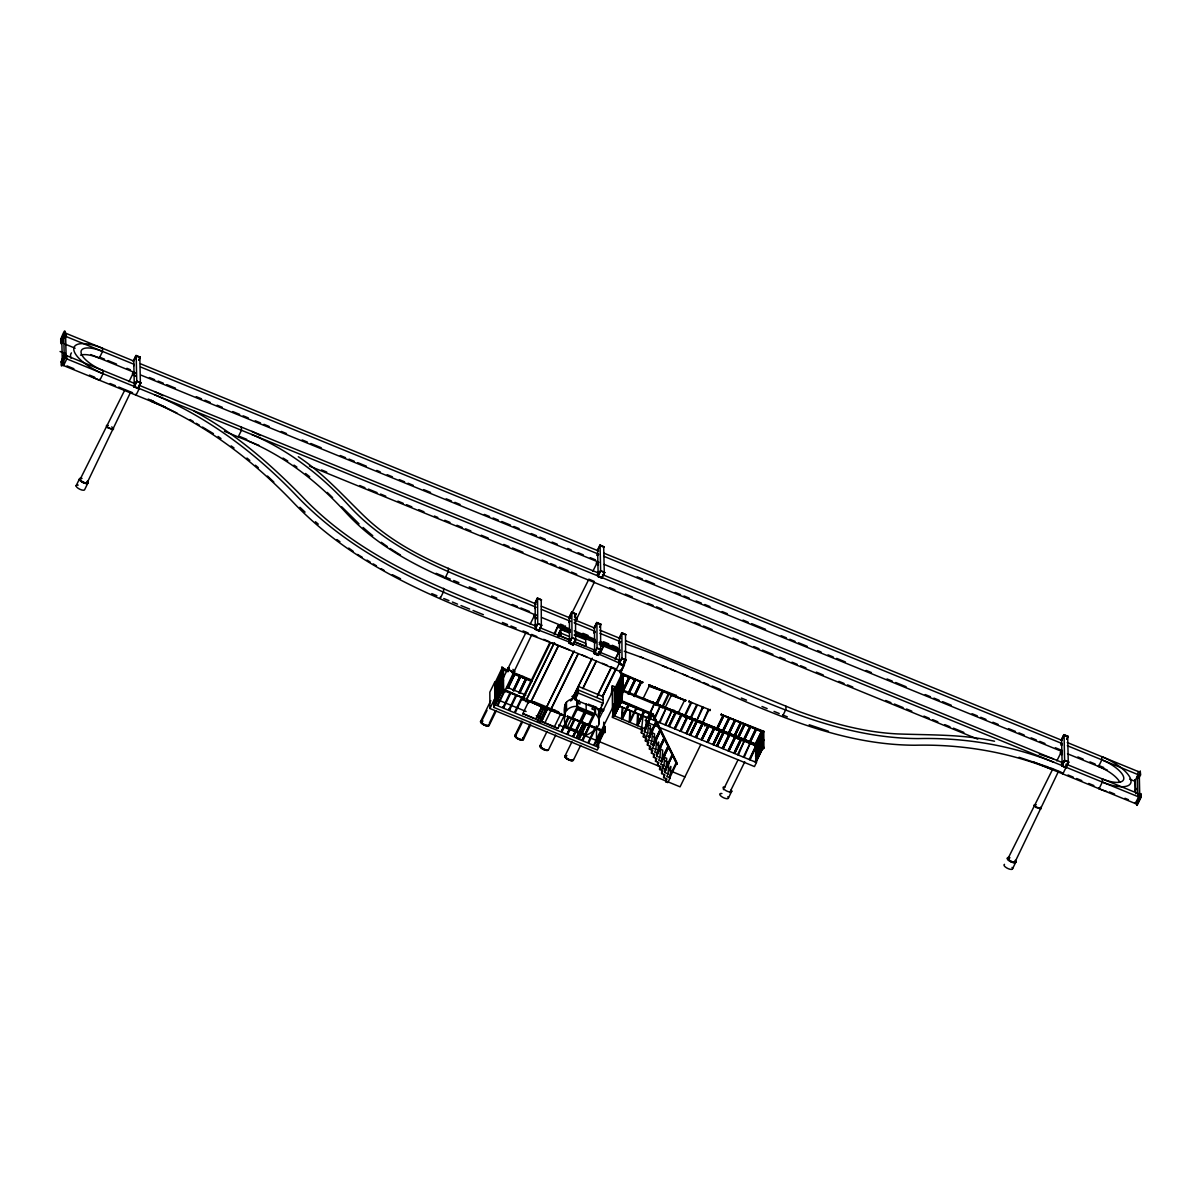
<?xml version="1.0" encoding="UTF-8"?>
<svg xmlns="http://www.w3.org/2000/svg" width="1201" height="1201" viewBox="0 0 1201 1201"><rect width="100%" height="100%" fill="white"/><g stroke="black" fill="none" stroke-linecap="round" stroke-linejoin="round"><path stroke-width="1.5" d="M585.608 646.363L585.713 643.346L571.826 637.611L569.124 643.135M665.669 781.701L666.96 779.029L663.628 777.617L664.934 774.96L661.601 773.549L662.907 770.892L659.574 769.481L660.88 766.808L657.548 765.397L658.854 762.74L655.521 761.329L656.827 758.672L653.479 757.261L654.785 754.588L651.452 753.177L652.759 750.52L649.426 749.109L650.732 746.452L647.399 745.04L648.705 742.368L645.372 740.957L646.678 738.3L643.331 736.889L644.637 734.231L641.304 732.82L642.61 730.148L612.465 717.387L614.086 703.846L646.408 717.567L645.763 729.082L644.457 731.739L647.789 733.15L646.483 735.808L649.831 737.219L648.525 739.891L651.858 741.302L650.552 743.959L653.884 745.371L652.578 748.028L655.911 749.439L654.605 752.111L657.938 753.522L656.632 756.18L659.965 757.591L658.673 760.248L662.006 761.659L660.7 764.331L664.033 765.743L662.727 768.4L666.06 769.811L664.754 772.468L668.086 773.879L666.78 776.552L670.113 777.963L667.831 782.617L665.669 781.701L665.849 778.398M612.465 717.387L614.086 703.846M613.921 713.604L620.767 699.628L621.487 699.928L613.801 715.556L614.462 703.996M621.487 699.928L614.627 714.22L613.891 713.904L620.767 699.628M620.917 696.73L621.653 697.045L614.807 711.007L614.071 710.707L620.917 696.73L621.653 697.045M621.097 693.532L621.833 693.833L614.987 707.809L614.251 707.509L621.097 693.532L621.833 693.833M621.307 690.02L614.432 704.296L615.167 704.612L621.247 692.181M621.382 701.879L614.552 715.556L613.816 715.241L621.277 701.549M622.178 707.269L621.518 718.814L628.393 704.537L621.533 718.513L622.268 718.814L629.114 704.837L622.253 719.129L622.899 707.584M629.894 710.542L629.234 722.086L636.11 707.794L636.815 708.41M630.615 710.842L629.97 722.386L636.83 708.11M637.611 713.814L636.965 725.344L643.826 711.067L644.547 711.367L637.686 725.659L638.332 714.115M641.304 732.82L641.589 727.881M643.075 716.156L641.454 729.668M643.331 736.889L643.526 733.601M644.457 731.739L644.697 728.316L651.543 714.34L644.682 728.617M645.372 740.957L645.643 736.033M647.789 733.15L648.45 721.636L645.102 720.225M647.399 745.04L647.669 740.101M655.596 722.477L648.735 736.768L655.596 722.477L656.301 723.092L655.581 722.792M649.831 737.219L650.477 725.704L647.144 724.293M649.426 749.109L649.606 745.821M652.248 714.955L645.402 728.932L644.697 728.316M652.608 715.241L676.959 764.106L652.608 715.241L620.286 701.549L621.638 673.07L642.685 682.378L622.929 675.037M676.959 764.106L652.969 713.949L622.103 700.889L620.286 701.549L650.927 713.889M651.858 741.302L652.503 729.788L649.171 728.376M651.452 753.177L651.738 748.253M659.664 730.628L652.789 744.905L659.664 730.628L660.37 731.244L653.524 745.22L659.619 732.49M653.884 745.371L654.53 733.856L651.197 732.445M653.479 757.261L653.674 753.958M655.911 749.439L656.557 737.924L653.224 736.513M655.521 761.329L655.701 758.041M656.632 756.18L656.872 752.742L663.718 738.78L664.438 739.08L657.578 753.357L664.438 739.08M657.938 753.522L658.598 742.008L657.292 744.665L660.625 746.076L659.965 757.591M657.548 765.397L657.728 762.11M659.574 769.481L659.754 766.178M667.771 746.917L660.91 761.209L667.771 746.917L668.492 747.532L661.646 761.509L668.507 747.232M662.006 761.659L662.652 750.145L659.319 748.733M661.601 773.549L661.886 768.61M656.857 753.057L663.718 738.78M662.727 768.4L662.907 765.112M664.033 765.743L664.678 754.213L663.372 756.885L666.705 758.296L666.06 769.811M663.628 777.617L663.823 774.33M664.754 772.468L664.994 769.045L665.699 769.661L672.56 755.369L671.839 755.069L664.979 769.346M668.086 773.879L668.732 762.365L665.399 760.954M670.113 777.963L670.774 766.433L669.242 769.541M675.893 763.205L676.598 763.821L675.893 763.205L669.032 777.497L669.753 777.798L676.628 763.521M677.289 763.446L652.969 713.949M652.924 714.565L620.602 700.889L621.608 687.257L623.064 687.873L621.773 701.564L622.463 692.256M598.698 716.442A6.59 6.035 -1.3 0 0 598.909 715.601L598.984 715.06A12.01 11.004 -1.3 0 0 597.272 708.17M599.074 723.678L599.164 723.137A12.01 11.004 -1.3 0 0 596.101 714.61L595.531 714.085A2.582 2.357 -1.3 0 0 594.855 713.694L577.576 706.623A2.582 2.357 -1.3 0 0 576.795 706.428L575.985 706.383A12.01 11.004 -1.3 0 0 566.977 709.986L566.602 710.407A6.59 6.035 -1.3 0 0 565.311 712.643L565.221 712.929A27.038 24.771 -1.3 0 0 565.611 726.245L566.392 727.641L585.187 735.327L586.809 734.907A27.038 24.771 -1.3 0 0 597.933 726.29L598.098 726.05A6.59 6.035 -1.3 0 0 599.074 723.678L598.909 715.601M620.677 701.549L613.801 715.556M575.804 698.321A12.01 11.004 -1.3 0 0 566.797 701.909L566.422 702.33A6.59 6.035 -1.3 0 0 565.131 704.582L565.04 704.852A27.038 24.771 -1.3 0 0 565.04 716.877M134.107 383.434L134.227 382.503M597.993 573.012L598.098 572.081M1061.429 763.761L1062.119 762.485M1062.104 761.689L1062.014 764.001M535.121 625.316L535.706 626.096L535.256 624.925M568.839 641.094L569.529 639.833M594.585 649.366L595.035 650.537M619.401 660.04L619.986 660.805L619.536 659.649M619.986 660.28L619.431 661.946L619.431 638.332L621.878 633.332L625.496 634.834L625.616 660.1L623.169 665.084L619.551 663.598M130.564 392.307L87.313 482.457A3.978 1.441 26.1 0 1 84.655 482.907A3.978 1.441 26.1 0 1 80.557 480.49M489.287 723.287L494.902 711.608M505.306 689.899L531.743 634.804M575.219 621.953L594.435 581.885M529.971 724.053L522.75 739.08A3.978 1.441 26.1 0 1 518.186 738.72A4.474 1.621 26.1 0 1 515.589 735.237M1058.426 771.492L1015.19 861.657A3.978 1.441 26.1 0 1 1009.771 860.802A3.978 1.441 26.1 0 1 1009.711 858.054M614.552 715.556L621.397 701.579L614.522 715.856L615.182 704.296L620.512 693.427M60.62 339.613C70.724 313.401 59.765 356.607 60.786 339.688M133.566 360.961L64.374 332.677L61.116 339.328L61.131 340.393L62.767 337.061L61.176 342.51L63.068 343.291L61.161 341.459M61.101 361.876C71.189 335.664 60.245 378.87 61.251 361.936M135.773 383.93L64.854 354.941L61.581 361.591L61.611 362.657L63.248 359.324L61.656 364.774L165.483 407.199M80.572 355.166A23.84 8.617 26.1 0 1 99.308 358.093L102.565 351.443L102.49 348.26A31.796 11.5 26.1 0 0 73.771 349.131A31.796 11.5 26.1 0 0 103.061 373.706L99.788 380.357A31.796 11.5 26.1 0 1 92.282 376.859M136.043 355.466L133.341 361.186L136.043 355.466L140.247 357.192L138.896 360.135M136.193 356.036L133.761 361.036L134.317 386.482L136.764 381.483L136.193 356.036L139.826 357.523L140.382 382.969L137.935 387.953M133.821 364.218L133.716 365.975M76.068 485.85L79.326 479.199M138.881 359.94L140.247 357.192M133.896 386.632L136.599 381.107L140.802 382.819L138.1 388.539L133.896 386.632L138.1 388.539M133.896 386.812L136.599 381.287L140.802 383.014M88.033 482.757L84.776 489.407A4.774 1.726 26.1 0 1 78.29 488.402A4.774 1.726 26.1 0 1 78.215 485.099M138.1 388.343L140.802 382.819M238.218 436.924L241.476 430.273L241.341 427.061M498.16 683.639L494.707 682.213L489.843 692.136L489.918 708.5L680.066 786.835L700.829 744.455M503.279 690.5L503.594 689.194L524.642 698.502L501.718 689.854L501.913 667.155L503.369 667.756L503.594 689.824L503.174 690.455L503.369 667.756M501.928 667.786L508.068 671.119M495.833 682.663L496.448 683.594L495.112 682.678L501.958 668.387L508.398 671.074M495.713 682.979L502.558 669.317M537.432 598.038L534.73 603.758L537.432 598.038L541.636 599.96L537.432 598.233M501.973 670.909L502.694 671.524L495.848 685.501L495.127 685.201L502.679 668.687M495.127 685.201L501.973 671.224L502.694 671.524M537.598 598.608L537.718 623.874L535.271 628.874L538.889 630.36L541.336 625.376L541.216 600.11L537.598 598.608L535.151 603.608L535.256 627.072M496.433 683.279L503.279 669.302M495.848 685.501L503.294 669.618M502.709 673.746L495.863 688.038L495.127 687.738L501.973 673.446L502.709 674.061L501.988 673.761M495.863 690.245L501.988 676.283L503.444 676.929L501.628 676.989M502.033 677.559L502.754 678.175L495.908 692.151L495.172 691.536L502.724 676.268L501.988 675.968L495.142 690.26M480.505 721.681L490.849 700.558M495.187 691.851L502.724 676.268M495.908 692.151L498.19 687.182M495.187 694.373L495.923 694.673L495.187 694.373L502.033 680.096L503.459 680.622L501.673 680.682M495.202 695.544L495.923 695.844L495.202 695.544L502.048 681.252L502.769 681.868L502.048 681.567M495.202 696.91L502.048 682.618L502.784 683.234L502.048 682.934L495.202 696.91L495.923 697.211L500.487 687.888M489.918 708.5L494.782 698.577L494.707 682.213M495.202 697.766L502.048 683.789L502.784 684.09L495.938 698.366L495.202 697.766L495.938 698.366M495.217 698.081L502.063 684.105L502.784 684.405M502.063 686.311L495.217 700.603L495.953 700.904L502.799 686.927L502.063 686.627M495.938 699.733L502.784 685.441L502.063 685.14L495.217 699.432L495.938 699.733L495.217 699.117M502.078 689.149L495.232 703.125L495.953 703.426L502.799 689.134L502.078 688.834L495.232 702.81L495.953 703.426M493.776 707.389L495.082 704.732L495.052 698.697L493.746 701.354L493.776 707.389L597.287 750.04L598.593 747.382L598.578 742.849M495.953 703.11L502.799 689.134M504.96 690.71L498.115 705.002L497.394 704.717L504.24 690.425L504.96 691.025L504.24 690.425M507.317 688.068L514.163 673.776L507.317 688.068L508.038 688.368L514.884 674.076L508.038 688.368M496.373 710.632L489.212 725.254A4.774 1.726 26.1 0 1 482.682 724.218A4.774 1.726 26.1 0 1 482.667 720.93M539.054 630.945L541.756 625.226L537.553 623.499L534.85 629.204L539.054 630.945L534.85 629.024M503.189 707.104L510.035 692.812L510.755 693.112L503.91 707.404L503.189 706.788L503.91 707.404M513.127 690.47L519.973 676.178L513.112 690.455L513.848 690.77L520.694 676.478L513.848 690.77M508.984 709.491L515.83 695.199L516.565 695.499L509.719 709.791L508.984 709.175L509.719 709.791M518.922 692.857L525.768 678.565L518.922 692.857L519.658 693.157L526.503 678.865L519.658 693.157M522.36 697.886L515.514 712.178L514.794 711.878L521.639 697.586L522.36 698.201L521.639 697.586M549.878 642.49L522.675 698.021L522.69 699.703L526.098 701.114M554.006 634.083L558.12 625.661L570.085 630.6M525.453 695.544L524.732 694.929L531.578 680.952M522.69 699.703L550.719 642.49M554.832 634.068L558.12 625.661M524.642 697.871L524.312 699.162M599.915 545.044L604.118 546.95L599.915 545.044L597.212 550.568M600.08 545.614L597.633 550.613L598.188 576.045L600.635 571.06L600.08 545.614L603.698 547.101L604.268 572.547L601.821 577.531M553.661 643.826L525.633 701.039L528.725 702.87M557.774 635.404L561.077 628.678L565.731 631.141L561.077 628.678M597.708 553.781L596.882 555.447L598.173 554.952L597.573 554.186L598.173 554.952M525.633 701.609L554.487 642.715M557.789 635.99L561.092 629.249M597.603 555.553L598.158 554.412M542.267 707.194L542.582 705.888L542.267 707.194L527.855 700.618L564.785 715.661L546.86 708.29M559.276 636.455L560.897 633.122L569.169 636.53M527.855 701.249L528.185 699.958M571.706 612.15L569.004 617.869L571.706 612.15L575.91 613.891L574.558 616.834M571.871 612.735L571.976 637.986L569.544 642.985L573.162 644.472L575.609 639.487L575.489 614.221L571.871 612.735L569.424 617.719L569.529 641.184M522.75 713.874L528.815 701.174L541.846 706.864L535.781 719.249L522.75 713.559L534.145 718.258M569.439 620.872L568.749 622.403M531.082 701.249L558.3 645.718M531.097 701.819L558.3 646.288M514.779 735.793L521.94 721.17M574.558 616.653L575.91 613.891M533.935 701.699L533.604 702.99L533.935 701.699L558.495 711.818L558.165 713.109L558.495 711.818M597.302 574.528L598.128 572.877M604.688 572.397L601.986 578.101L597.783 576.39L600.485 570.67L604.688 572.577L600.485 570.67M523.471 739.366L530.647 724.743M573.327 645.057L576.03 639.337L571.826 637.791L569.124 643.316L573.327 645.057L570.52 643.706M544.608 707.044L537.763 721.336L537.042 721.05L543.888 706.758L544.608 707.359L543.888 706.758M573.372 651.948L545.344 709.731M564.785 715.661L546.17 707.689L546.89 707.99L540.045 722.281L539.324 721.981L574.198 650.837M541.441 721.576L547.506 708.875L541.441 721.576L557.985 728.391L565.086 713.694M550.809 709.371L578.011 653.839M550.809 709.941L578.011 654.41M596.762 622.478L594.06 628.198L596.762 622.478L600.98 624.4L596.777 622.673M596.927 623.064L594.48 628.048L594.6 653.314L598.233 654.815L600.665 649.816L600.56 624.55L596.927 623.064L597.047 648.33L594.6 653.314M594.495 631.216L593.684 632.867L594.945 632.372L594.375 631.606M594.39 632.972L594.945 631.846M539.834 746.121L547.01 731.499M599.614 627.162L600.98 624.22M593.774 651.828L594.585 650.161M571.676 699.658L591.462 659.274M601.085 649.666L598.383 655.386L594.18 653.644L596.882 647.94L601.085 649.666L596.882 648.135M571.691 700.228L592.303 658.163M564.455 716.336L564.785 715.03M555.703 735.087L548.542 749.709A4.774 1.726 26.1 0 1 543.077 749.274A4.774 1.726 26.1 0 1 540.42 745.416M575.069 699.718L578.327 693.067L578.281 686.371L603.112 696.595L603.142 703.291L599.869 709.941L575.069 699.718L576.69 694.283L575.054 697.616L575.054 696.655L578.312 690.005L603.127 700.228M605.214 726.38L604.914 732.55L567.337 716.442L603.788 730.658M567.352 717.072L567.668 715.766M569.034 717.297L562.188 731.589L561.467 731.289L568.313 716.997L569.034 717.613M561.467 731.289L568.313 716.997M582.905 688.098L596.101 661.166M601.04 651.077L603.518 646.018L600.425 644.757M582.92 688.668L596.116 661.736M600.23 653.329L603.518 646.018M579.948 703.125L579.978 704.071L577.801 703.185L579.212 700.303M574.829 719.684L567.998 733.976L567.262 733.676L574.108 719.384L574.844 720M567.262 733.676L574.108 719.384M619.01 638.482L621.713 632.762L625.916 634.683L621.713 632.762M580.638 722.071L573.793 736.363L573.072 736.063L579.918 721.771L580.638 722.386M573.072 736.063L579.918 721.771M619.446 641.484L618.635 643.151L619.896 642.655L619.311 641.874L619.896 642.655M575.759 731.484L586.208 710.151L586.073 703.696M619.341 643.256L619.896 642.115M564.785 756.39L571.946 741.768M584.106 723.497L577.261 737.789L576.54 737.504L583.386 723.212L584.121 723.813M576.54 737.504L583.386 723.212M597.978 694.313L611.174 667.396M615.287 658.989L618.59 652.248L615.302 659.559M597.167 696.58L611.189 667.966M595.876 707.119L594.465 710.001L592.288 709.115L593.714 706.233M586.433 724.458L579.588 738.75L578.867 738.45L585.713 724.158L586.433 724.773M578.867 738.45L585.713 724.158M618.71 662.096L619.536 660.43M602.467 696.16L615.663 669.242M602.617 696.22L615.813 669.287M602.632 696.79L615.828 669.858M616.068 669.978L621.833 658.208L626.036 659.95L620.467 671.779C510.56 620.992 381.888 594.18 294.8 504.015C253.996 460.929 206.047 424.599 151.176 401.359M589.916 725.899L583.07 740.191L582.335 739.891L589.181 725.599L589.916 726.215M626.036 659.95L623.334 665.654L619.131 663.928L621.833 658.208M582.335 739.891L594.42 715.135L585.487 711.487L576.27 730.433L585.623 711.547L576.675 707.884L567.412 726.815L585.142 734.066M580.653 745.356L573.493 759.978A4.774 1.726 26.1 0 1 566.962 758.927A4.774 1.726 26.1 0 1 566.947 755.654M598.353 714.07L600.635 709.401L598.353 714.385M617.539 687.873L612.33 685.726L611.369 693.713M599.074 714.37L601.356 709.701L599.074 714.685M624.325 661.09L624.415 664.919L620.497 672.905L624.055 664.769L623.98 660.955M598.849 719.279L614.357 687.633L614.432 703.996L756.45 762.5L754.468 766.568L647.084 722.326M595.711 728.286L588.865 742.578L588.145 742.278L594.99 727.986L595.711 728.602M598.458 708.98L603.322 710.992L603.638 709.686L600.395 708.35M621.307 674.361L642.685 682.378M614.822 688.593L615.558 688.894L614.822 688.593L621.668 674.301M616.308 687.032L621.638 676.163M615.603 689.254L621.638 676.478M621.653 678.685L615.558 691.416L614.837 691.115L621.683 677.139M617.179 687.437L623.274 675.007M615.573 693.638L621.698 679.361M622.463 678.1L623.995 674.992L623.274 674.692M622.478 678.415L623.995 674.992M617.104 690.53L621.668 681.207M621.668 681.522L614.867 696.175L615.588 696.475L621.668 684.045M622.779 679.391L621.653 678.115M614.867 696.175L621.713 682.198M617.104 693.052L619.386 688.398M617.119 695.574L615.603 698.997L614.882 698.697L621.728 684.405M622.809 683.504L621.683 682.243M621.683 686.582L614.882 701.234L615.618 701.519L619.416 693.442M614.882 701.234L621.728 687.257L621.638 673.07M601.506 730.673L594.66 744.965L593.94 744.665L600.785 730.373L601.506 730.989M621.698 689.104L596.537 740.507L596.477 725.959M622.824 688.548L623.079 673.671L622.824 688.548L621.382 687.948L622.734 688.533M596.972 742.698L597.693 742.999L596.972 742.698L603.818 728.406M621.127 693.217L614.281 707.194L615.002 707.509L621.848 693.532M622.974 689.509L629.069 677.094L629.789 677.379L622.944 691.671L629.789 677.379M622.989 689.824L629.069 677.094M599.209 739.576L602.256 733.361M604.553 731.229L597.708 745.521L596.987 745.22L603.788 730.568M596.987 745.22L603.833 731.244L603.758 722.116L603.472 731.949M620.947 696.43L614.101 710.407L614.822 710.707M617.104 706.053L621.668 696.73M628.018 693.773L634.864 679.481L628.018 693.773L628.739 694.073L635.584 679.781L628.739 694.073M633.813 696.16L640.658 681.868L633.813 696.16L634.548 696.46L641.394 682.168L634.548 696.46M642.685 681.733L642.355 683.039M649.08 684.825L663.537 691.431L648.765 686.131L649.08 684.825L685.696 700.543L670.954 695.274L671.284 693.968L670.954 695.274M655.055 687.452L676.418 695.469L676.103 696.76L676.418 695.469M643.826 711.067L636.98 725.044L637.701 725.344L644.547 711.367M655.055 688.083L655.371 686.792M622.734 690.005L763.896 747.382L652.533 702.285L763.581 748.673L763.836 731.334L721.125 714.535L763.22 732.505M652.548 702.915L652.864 701.624M654.5 703.246L647.654 717.537L648.375 717.838L654.5 703.561M655.956 705.107L662.802 690.815L663.537 691.115L656.692 705.407L655.956 704.792M660.295 705.633L653.449 719.924L654.185 720.225L660.295 705.948M669.332 693.502L662.487 707.794L661.766 707.494L668.612 693.202L669.332 693.818L668.612 693.202M656.331 722.792L649.456 737.069L648.75 736.453M666.105 708.035L659.259 722.311L659.98 722.612L666.105 708.35M671.899 710.422L665.054 724.713L665.774 725.014L671.899 710.737M668.702 725.899L675.547 711.923L668.702 726.215L669.422 726.515L676.268 712.538M685.696 699.913L685.366 701.204M674.497 728.286L681.342 714.31L674.497 728.602L675.217 728.902L682.078 714.925M688.894 701.399L710.271 710.031M688.894 702.03L689.224 700.738M691.581 702.66L684.735 716.952L684.015 716.652L690.86 702.36L691.581 702.975L690.86 702.36M687.137 716.697L680.306 730.989L687.137 716.697L687.873 717.312M687.873 716.997L681.027 731.289L680.291 730.673M697.376 705.047L690.53 719.339L689.809 719.054L696.655 704.762L697.376 705.362L696.655 704.762M665.714 769.346L672.56 755.369M692.947 719.084L686.101 733.376L692.947 719.084L693.668 719.699M693.668 719.384L686.822 733.676L686.101 733.06M696.325 721.426L702.45 707.149L703.185 707.764L702.45 707.149M703.17 707.449L689.749 734.877L696.595 720.585L697.316 721.2L690.47 735.177L697.316 720.885M702.135 723.813L708.245 709.536L708.98 709.836L695.544 737.279L702.39 722.987L703.125 723.602L696.265 737.579L703.11 723.272M710.271 709.401L709.941 710.707M704.807 726.11L705.798 724.083M708.185 725.374L701.339 739.681L708.185 725.374L708.92 726.005L702.075 739.651M708.92 725.674L702.075 739.666L701.339 739.351M713.995 727.761L707.149 742.068L713.995 727.761L714.715 728.391M714.715 728.376L707.869 742.368L714.715 728.061M721.125 715.165L721.456 713.874M716.997 727.926L723.077 715.496L716.231 729.788L716.967 730.088L723.813 715.796L717.718 728.226M719.789 730.163L712.944 744.455L719.789 730.163L720.51 730.778L713.664 744.755L720.51 730.463M722.792 730.313L728.887 717.898L722.041 732.19L722.762 732.49L729.607 718.198L723.527 730.613M723.437 731.664L716.592 745.956L723.437 731.664L724.158 732.28L717.312 746.256L724.158 731.964M727.836 734.577L734.682 720.285L727.836 734.261L728.557 734.877L735.402 720.585L728.557 734.877M729.232 734.051L722.386 748.343L729.232 734.051L729.968 734.667L723.122 748.643L729.968 734.351M733.631 736.964L740.477 722.672L733.631 736.964L734.366 737.264L741.212 722.972L734.366 737.264M735.042 736.438L728.196 750.73L735.042 736.438L735.763 737.054L728.917 751.03L735.763 736.738M742.173 723.212L763.506 731.994M737.279 738.465L744.125 724.173L737.279 738.15L738.014 738.765L744.86 724.473L738.014 738.765M740.837 738.84L733.991 753.132L740.837 738.84L741.557 739.441L734.712 753.417L741.557 739.125M743.089 740.852L749.934 726.56L743.089 740.537L743.809 741.152L750.655 726.86L743.809 741.152M744.485 740.341L737.639 754.633L738.36 754.934L744.485 740.657M724.368 787.706L737.849 760.188M748.884 743.239L755.729 728.947L748.884 743.239L749.604 743.539L756.45 729.247L749.604 743.539M750.28 742.728L743.434 757.02L744.17 757.321L750.28 743.044M730.523 790.934L744.785 761.794M728.482 797.869L731.739 791.219M754.678 745.641L761.524 731.349L754.678 745.311L756.3 746.241M756.165 744.065L762.245 731.634M762.425 731.964L763.145 732.58L762.425 731.964L755.399 745.611M762.425 732.28L749.244 759.407L749.964 759.708L762.425 734.502L763.16 734.802L755.594 751.316L756.315 751.616L763.16 737.324L762.44 737.024L755.594 751.316M763.22 731.874L763.581 748.673M749.964 759.392L756.09 745.431M757.065 745.01L763.836 731.334M758.597 744.11L756.315 748.763L755.579 748.478L756.315 749.094M760.113 741.002L763.16 734.802M756.33 754.138L755.609 753.838L762.44 739.471L763.175 739.846M762.455 742.008L763.175 742.608L756.33 756.585L755.594 755.969L763.16 739.771L756.315 754.063L755.594 753.763M755.609 756.3L762.455 742.323L763.175 742.608M763.175 742.293L756.33 756.27L755.594 755.969M756.345 759.122L755.609 758.822L762.455 744.53L763.19 745.145L762.455 744.845M763.19 744.83L755.039 761.794L755.759 762.095L763.19 747.352L762.47 747.052L755.624 761.029L756.345 761.644L763.19 747.352M755.624 761.344L762.47 747.367L762.38 730.733L762.11 748.073M755.759 761.779L761.884 747.818M1063.906 734.652L1061.204 740.371L1063.906 734.652L1068.109 736.378L1066.758 739.336M1064.071 735.237L1061.624 740.221L1062.179 765.668L1064.626 760.683L1064.071 735.237L1067.689 736.708L1068.259 762.155L1065.812 767.154M1061.699 743.404L1060.873 745.07L1062.164 744.575L1061.564 743.794M1061.594 745.175L1062.149 744.035M1066.758 739.14L1068.109 736.378M1061.759 765.818L1064.476 760.293L1068.68 762.019L1065.978 767.724L1061.759 765.818L1065.978 767.724M1061.774 766.013L1064.476 760.488L1068.68 762.2M1012.638 868.608L1015.896 861.943M1068.68 762.019L1062.84 773.924L1062.81 772.859M1119.752 782.136A23.84 8.617 26.1 0 0 1098.6 766.478L1101.857 759.813L1101.782 756.645A31.796 11.5 26.1 0 1 1131.057 781.205A31.796 11.5 26.1 0 1 1102.338 782.076L1099.08 788.742A31.796 11.5 26.1 0 0 1106.571 791.369M1138.758 778.248L1140.47 775.11L1140.244 771.237L1140.47 775.11M1136.206 788.472L1135.05 790.828L1134.81 779.689M1138.758 797.809L1140.395 794.477L1066.023 764.091L1066.098 767.274M1137.182 803.259L1138.788 798.875M1136.882 805.301L1140.8 797.314L1140.86 793.561L1140.95 797.374L1137.032 805.361L1136.807 801.487M124.829 389.965L80.047 479.499A3.978 1.441 26.1 0 1 80.527 478.899M128.972 381.678L133.116 373.376M487.036 710.361L481.226 721.966A3.978 1.441 26.1 0 0 481.721 722.957M502.784 678.865L526.008 632.447M530.151 624.145L534.295 615.858M563.824 629.279L565.491 625.961M570.46 616.008L588.715 579.543M592.859 571.241L597.002 562.954M516.325 734.427L522.135 722.822M1007.924 858.685L1052.707 769.15M1056.85 760.864L1060.993 752.577M613.816 715.241L621.292 701.564M535.061 608.532L535.166 607.556M569.439 621.668L569.334 622.643M570.7 614.942L570.535 616.729M620.286 701.549L621.758 701.549M620.602 700.889L622.103 700.889M108.135 425.394L106.814 425.364L106.649 427.151L112.909 429.718L113.57 428.817L111.738 426.865M106.619 425.77L107.94 425.8M113.104 429.312L108.18 427.811L106.349 425.86M575.669 618.86L576.975 618.89M575.474 619.251L576.78 619.281L576.945 617.494M1035.998 804.58L1034.031 805.451L1035.862 807.402L1040.772 808.904L1040.937 807.117M1034.496 804.955L1035.802 804.985M1040.967 808.498L1036.058 806.997L1034.226 805.06M509.329 667.891L508.008 667.846L507.813 669.633L514.073 672.2L514.749 671.314L512.932 669.377M507.813 668.251L509.134 668.281M514.268 671.809L511.146 671.209L507.528 668.341M572.276 696.22L573.598 696.25M572.081 696.61L573.402 696.655M994.533 741.242C962.602 734.156 929.829 735.162 897.357 733.916C863.264 732.175 830.161 722.882 798.245 711.232L625.766 640.734M1039.33 754.213L1053.397 758.927M1053.712 762.2C1010.657 745.145 964.523 737.474 918.3 738.585C813.542 738.18 721.981 676.688 625.841 643.916M1019.033 757.276L1048.608 767.184M1050.455 768.865C1007.399 751.796 961.265 744.125 915.042 745.236C810.9 744.89 719.834 683.939 624.295 651.272M809.189 724.758L828.42 731.214M136.043 355.661L140.247 357.373M1063.906 734.847L1068.109 736.573M140.472 363.783L598.668 551.034M603.878 553.151L1062.074 740.401M1067.269 742.533L1139.914 772.228L1139.989 775.411L1067.329 745.716M133.626 364.128L64.449 335.86L64.374 332.677M140.547 366.966L598.744 554.216M603.938 556.333L1062.134 743.584M104.457 359.144L99.278 357.027L99.308 358.093M107.91 360.555L116.542 364.083M126.901 368.317L130.354 369.728M149.404 377.519L154.614 379.651M158.082 381.062L163.291 383.194M166.759 384.62L175.436 388.163M196.273 396.675L201.483 398.792M204.951 400.218L210.16 402.35M217.096 405.187L222.305 407.304M232.724 411.568L239.66 414.405M243.127 415.816L248.337 417.948M255.273 420.785L260.482 422.917M263.965 424.328L269.159 426.46M281.319 431.429L286.514 433.546M302.142 439.941L307.351 442.058M310.819 443.484L321.237 447.733M340.318 455.539L345.528 457.671M348.996 459.082L354.205 461.214M357.673 462.64L366.35 466.183M376.769 470.432L380.237 471.858M387.187 474.695L392.397 476.812M399.332 479.649L404.542 481.781M408.01 483.207L413.219 485.324M423.638 489.588L430.574 492.425M446.187 498.805L451.396 500.937M454.879 502.348L460.073 504.48M484.378 514.418L489.588 516.535M493.056 517.961L498.265 520.078M501.733 521.504L510.41 525.047M513.878 526.473L519.087 528.59M531.232 533.559L536.442 535.691M539.91 537.102L545.119 539.234M552.07 542.071L557.264 544.203M567.683 548.452L571.151 549.878M578.101 552.715L583.311 554.847M590.246 557.684L595.456 559.801M637.1 576.825L642.31 578.957M645.793 580.368L654.47 583.926M675.292 592.438L680.502 594.555M683.97 595.981L689.179 598.113M696.115 600.95L701.324 603.067M704.792 604.493L710.001 606.61M722.146 611.579L727.356 613.711M742.984 620.091L748.178 622.223M751.661 623.634L765.547 629.309M781.16 635.704L786.37 637.821M789.838 639.247L795.047 641.379M798.515 642.79L807.192 646.333M817.611 650.597L821.079 652.008M828.014 654.845L833.224 656.977M836.707 658.388L845.384 661.946M866.206 670.458L871.416 672.575M887.029 678.97L892.238 681.087M895.706 682.513L906.124 686.762M925.22 694.568L930.415 696.7M933.898 698.111L939.092 700.243M942.575 701.654L951.252 705.212M972.074 713.724L977.284 715.841M980.752 717.267L985.961 719.399M992.897 722.236L998.106 724.353M1008.525 728.617L1015.461 731.454M1018.928 732.865L1024.138 734.997M1031.089 737.834L1036.298 739.966M1039.766 741.377L1044.975 743.509M1055.379 747.758L1062.33 750.595M1077.852 756.945L1083.032 759.062M1089.938 761.884L1095.117 764.001M1103.749 767.529L1098.57 765.412L1098.6 766.478M64.779 343.981L75.138 348.215M90.675 354.565L135.548 372.911M140.757 375.027L598.954 562.278M604.148 564.41L1062.345 751.661M1067.524 753.778L1107.217 770.006M1129.661 779.164L1134.84 781.281L1138.098 774.63L1138.023 771.447M60.05 351.503L63.263 352.824M134.107 382.894L134.692 383.674M597.978 572.472L598.563 573.252M599.029 573.237L139.226 385.341L139.301 388.508L136.043 395.174L136.013 394.108M602.512 574.663L1062.87 762.8M66.971 365.9L73.877 368.722M89.414 375.072L94.594 377.174M110.132 383.524L115.311 385.641M118.749 387.052L132.56 392.697M148.143 399.062L153.338 401.194M239.855 436.548L246.881 439.416M321.523 469.921L326.732 472.053M359.715 485.534L364.924 487.666M368.407 489.077L377.084 492.62M380.552 494.046L385.761 496.178M397.906 501.132L403.116 503.264M406.599 504.69L411.808 506.822M418.744 509.659L423.953 511.776M434.372 516.04L437.84 517.451M444.79 520.288L450 522.42M456.935 525.257L462.145 527.389M465.613 528.815L470.822 530.932M481.241 535.196L488.191 538.033M503.804 544.413L509.014 546.545M512.497 547.971L522.9 552.22M542.011 560.026L547.206 562.158M550.689 563.569L555.898 565.701M559.366 567.112L568.043 570.67M571.511 572.081L576.72 574.213M588.88 579.182L594.09 581.314M609.703 587.694L614.912 589.826M625.331 594.075L632.281 596.912M647.909 603.307L653.104 605.424M656.587 606.85L661.796 608.982M694.779 622.463L699.988 624.58M703.456 626.006L712.133 629.549M732.97 638.061L738.18 640.193M741.648 641.619L746.857 643.736M753.808 646.573L759.002 648.705M762.485 650.131L772.904 654.38M779.839 657.217L785.049 659.349M791.999 662.186L797.209 664.318M800.677 665.729L805.886 667.861M816.305 672.125L823.24 674.962M838.868 681.342L844.078 683.474M847.546 684.885L852.755 687.017M885.737 700.498L890.947 702.63M894.415 704.041L903.107 707.599M906.575 709.01L911.784 711.142M923.929 716.111L929.139 718.243M932.607 719.654L937.816 721.786M944.767 724.623L949.976 726.755M953.444 728.166L963.863 732.43M1050.35 767.769L1061.264 772.228M1067.989 774.975L1073.169 777.092M1076.621 778.503L1081.801 780.62M1088.707 783.442L1093.886 785.559M1109.409 791.909L1114.588 794.026M1124.947 798.26L1128.4 799.671M224.362 431.264L259.056 445.436M309.393 466.018L977.779 739.155M1033.325 761.869L1137.212 804.31M536.156 604.118C477.653 578.086 411.523 561.693 364.128 516.025C342.946 495.458 323.099 473.164 298.313 456.725M541.321 606.235L570.61 618.2M574.048 619.611L594.72 628.048M599.899 630.165L620.557 638.617M536.231 607.301C471.362 579.783 398.477 559.681 349.191 505.951C321.808 475.911 289.366 450.405 251.73 434.462M541.396 609.402L570.685 621.382M574.123 622.779L594.795 631.231M599.96 633.347L620.632 641.784M436.083 573.312L443.589 576.375M450.27 579.107L445.091 576.99L445.121 578.056L448.378 571.391L448.303 568.223M453.708 580.518L458.872 582.62M469.216 586.854L476.106 589.661M491.599 595.996L496.779 598.113M512.272 604.448L517.436 606.55M520.889 607.961L529.506 611.489M560.507 624.16L563.945 625.571M582.905 633.302L588.07 635.419M603.563 641.754L608.742 643.871M612.18 645.267L617.344 647.384M639.773 656.542L643.211 657.953M662.141 665.699L667.306 667.801M670.759 669.212L675.923 671.314M682.799 674.136L687.963 676.238M691.416 677.649L700.018 681.162M703.456 682.573L708.62 684.69M712.073 686.086L720.675 689.614M741.332 698.051L746.497 700.168M761.989 706.488L767.154 708.605M774.044 711.412L779.209 713.529M787.346 716.862L782.647 714.94L782.662 715.991L785.934 709.341L785.859 706.158M536.412 615.362C470.537 587.154 396.105 567.262 345.933 512.617C318.55 482.577 286.093 457.071 248.472 441.112M541.576 617.479L569.139 628.739M574.303 630.84L594.975 639.292M600.155 641.409L619.1 649.156L619.07 648.09M600.44 645.327L603.533 646.603M536.577 626.352C453.738 593.294 364.804 562.954 301.961 496.313C269.79 463.496 234.841 432.96 194.112 411.162M540.015 627.763L569.304 639.728M574.468 641.844L595.141 650.281M598.593 651.693L619.266 660.145L619.371 663.342M623.724 665.114C513.833 614.342 385.146 587.514 298.058 497.364C257.254 454.278 209.304 417.948 154.434 394.694M431.775 593.609L436.909 595.711M443.77 598.518L448.949 600.62M452.387 602.031L457.551 604.148M461.004 605.559L469.621 609.072M473.059 610.483L483.402 614.702M502.348 622.448L507.513 624.565M510.965 625.976L516.13 628.078M523.02 630.9L528.185 633.017M531.638 634.413L536.802 636.53M543.693 639.352L548.857 641.454M552.31 642.865L569.529 649.906M581.599 654.83L586.764 656.947M602.271 663.282L607.436 665.399M610.874 666.81L616.053 668.912M571.706 612.345L575.91 614.071M575.219 632.702L595.726 641.154M599.134 642.565L619.656 651.017M558.135 627.342L570.1 632.266M575.219 634.383L595.726 642.835M599.149 644.246L619.656 652.683M569.154 632.912L560.867 629.489L560.912 636.185L569.184 639.593M574.108 634.954L585.698 639.728L585.728 646.408L574.153 641.634M537.553 623.679L541.756 625.226M621.833 658.403L626.036 660.13M623.334 665.474L619.131 663.928M721.456 714.505L763.551 731.844M721.125 714.535L740.552 722.537M621.307 673.731L640.734 681.733M671.284 694.613L685.696 700.543M648.765 685.501L658.358 689.449M663.147 691.431L672.08 695.574M675.758 696.625L682.769 699.658M762.095 740.567L763.866 740.507L762.455 739.546M621.698 687.287L623.154 687.888M763.896 748.013L643.105 698.517L649.171 686.146M623.004 691.191L756.375 746.136L756.45 762.5M578.327 693.067L603.142 703.291M501.598 667.816L508.398 670.443M513.247 672.455L532.283 680.291M511.641 672.41L530.662 680.261M600.41 708.98L603.638 710.316M512.932 673.115L531.953 680.952M588.295 704.116L596.567 707.524M600.08 709.025L603.322 710.992M501.598 669.077L508.068 671.749M512.932 673.746L531.968 681.583M506.807 687.197L525.813 695.034M502.033 685.501L503.474 686.086L501.703 686.161M524.642 698.502L502.048 689.194L501.913 667.155M567.668 716.412L605.244 731.889M567.337 716.442L603.472 731.319M528.185 700.588L542.597 706.518M527.855 700.618L535.856 703.921M541.696 706.323L548.452 709.1M561.257 714.385L564.455 715.706M547.506 709.19L564.05 715.691M541.486 707.449L546.605 709.566M494.782 698.577L526.098 711.487M536.262 715.676L543.362 718.588M558.735 724.924L660.73 766.944M669.332 770.487L684.915 776.912M541.441 721.261L557.985 728.391M495.082 704.732L598.593 747.382M613.441 715.391L645.763 729.082M154.764 391.676L162.961 395.745M151.281 400.353L177.132 413.159M392.367 574.694L400.518 578.717M251.955 431.399L260.347 435.588M190.073 419.569L193.181 421.446M196.288 423.322L199.411 425.199M202.519 427.076L213.418 433.636M357.538 554.442L362.267 557.279M366.981 560.116L370.133 562.008M373.271 563.9L376.423 565.791M381.137 568.628L384.29 570.52M218.072 436.443L220.984 438.545M231.132 445.901L234.045 448.003M336.986 539.579L339.928 541.711M348.725 548.076L353.139 551.259M315.443 521.744L318.31 524.161M246.956 458.046L249.793 460.448M255.453 465.252L258.29 467.639M299.935 507.287L305.054 512.106M267.478 476.046L273.828 482.036M359.069 523.891L341.745 506.822M327.257 492.41L332.617 497.634M1040.742 807.507L1041.237 808.408M576.75 617.884L577.246 618.785M570.235 615.437L570.73 616.323M112.879 428.322L113.374 429.207M514.058 670.819L514.553 671.719M1140.395 794.477L1140.47 797.659L64.914 358.123L64.854 354.941M1139.749 795.798L1139.329 776.732L1137.437 775.966L1137.857 795.032M1138.503 793.711L1138.593 796.894L1135.32 803.544L1135.29 802.478M1136.957 801.547L1137.032 805.361M1135.47 779.959L1135.786 793.816M1102.338 782.076L1102.278 778.909A23.84 8.617 26.1 0 0 1123.806 778.248A23.84 8.617 26.1 0 0 1101.857 759.813M1099.065 787.676L1099.08 788.742M620.437 670.353L620.497 672.905M620.091 670.218L620.151 672.755M601.986 578.101L597.783 576.39M595.381 707.629L595.531 714.085M594.705 707.224L594.855 713.679M594.45 709.055L594.465 710.001M592.273 708.155L592.288 709.115M577.771 702.24L577.801 703.185M577.426 700.168L577.576 706.623M576.66 699.973L576.795 706.428M566.422 702.33L566.602 710.407M565.911 724.008L565.971 727.236M565.131 704.582L565.311 712.643M443.544 588.325L443.619 591.508L440.347 598.173L440.332 597.107M103.061 373.706L102.986 370.524A23.84 8.617 26.1 0 1 81.022 352.088A23.84 8.617 26.1 0 1 102.565 351.443M99.773 379.291L99.788 380.357M66.25 333.443L66.34 336.625M66.746 355.706L66.806 358.889L63.548 365.539L63.533 364.488M66.07 355.301L65.68 337.976L63.788 337.211L64.208 356.262M64.689 331.701L64.779 335.514M65.169 353.95L65.244 357.763M61.836 341.189L62.257 360.255M684.405 700.648L678.34 712.718M671.374 695.289L665.309 707.359M621.878 633.332L621.998 658.598M612.33 685.726L612.435 708.05M604.899 727.055L604.914 732.55M601.491 704.507L601.506 705.557M599.869 708.89L599.869 709.941M598.383 655.386L594.18 653.644M576.66 689.674L576.69 693.292M560.537 714.235L554.472 726.62M559.261 632.792L559.276 636.425M551.019 710.316L544.954 722.702M550.373 709.1L550.043 709.761M541.846 706.864L535.781 719.249M400.443 554.967A190.043 149.57 35.1 0 1 390.145 548.452M387.217 546.47A190.043 149.57 35.1 0 1 381.317 542.282M372.73 535.661A190.043 149.57 35.1 0 1 363.107 527.479M283.001 458.061A187.371 148.023 35.2 0 1 287.76 461.004M293.99 465.102A187.371 148.023 35.2 0 1 296.917 467.129M305.549 473.494A187.371 148.023 35.2 0 1 309.738 476.812M71.009 358.183A31.796 11.5 26.1 0 1 71.429 352.899M1015.295 860.757A4.774 1.726 26.1 0 1 1013.764 862.708A4.774 1.726 26.1 0 1 1007.804 859.586A4.774 1.726 26.1 0 1 1009.335 857.634M1012.038 867.407A4.774 1.726 26.1 0 1 1008.33 868.728A4.774 1.726 26.1 0 1 1004.501 864.33M1061.969 754.648A3.468 1.246 26.1 0 1 1061.909 752.246M1062.164 754.243A3.468 1.246 26.1 0 1 1062.104 751.841M1015.641 861.838A4.474 1.621 26.1 0 1 1009.546 860.892A4.474 1.621 26.1 0 1 1009.471 857.784M1015.265 860.321A4.474 1.621 26.1 0 1 1013.824 862.153A4.474 1.621 26.1 0 1 1008.24 859.225A4.474 1.621 26.1 0 1 1009.666 857.379M1062.375 754.168A2.987 1.081 26.1 0 1 1062.33 752.096M597.978 565.025A3.468 1.246 26.1 0 1 597.918 562.623M598.173 564.62A3.468 1.246 26.1 0 1 598.113 562.218M598.383 564.545A2.987 1.081 26.1 0 1 598.338 562.473M87.433 481.556A4.774 1.726 26.1 0 1 85.887 483.523A4.774 1.726 26.1 0 1 79.942 480.4A4.774 1.726 26.1 0 1 81.473 478.433M135.683 376.288A3.468 1.246 26.1 0 1 132.605 374.006A3.468 1.246 26.1 0 1 134.047 373.046M135.878 375.883A3.468 1.246 26.1 0 1 132.695 373.211A3.468 1.246 26.1 0 1 135.818 373.106M87.193 481.526A4.474 1.621 26.1 0 1 85.751 483.357A4.474 1.621 26.1 0 1 80.167 480.43A4.474 1.621 26.1 0 1 81.608 478.599M87.388 481.121A4.474 1.621 26.1 0 1 85.947 482.967A4.474 1.621 26.1 0 1 80.362 480.025A4.474 1.621 26.1 0 1 81.803 478.193M134.512 374.982A2.987 1.081 26.1 0 1 134.467 372.911M723.482 789.642A3.483 1.261 26.1 0 1 723.572 789.327M729.833 792.24A3.483 1.261 26.1 0 1 729.728 792.555M731.139 790.018A4.774 1.726 26.1 0 1 729.592 791.984A4.774 1.726 26.1 0 1 723.648 788.847A4.774 1.726 26.1 0 1 725.179 786.895M727.866 796.683A4.774 1.726 26.1 0 1 726.335 798.635A4.774 1.726 26.1 0 1 720.375 795.512A4.774 1.726 26.1 0 1 721.921 793.546M619.731 652.248A3.468 1.246 26.1 0 1 619.716 649.861M618.365 650.296A3.468 1.246 26.1 0 1 619.521 650.266M573.222 759.873A4.474 1.621 26.1 0 1 568.088 759.467A4.474 1.621 26.1 0 1 565.596 755.849M573.417 759.467A4.474 1.621 26.1 0 1 568.283 759.077A4.474 1.621 26.1 0 1 565.791 755.444M572.772 759.678A3.978 1.441 26.1 0 1 569.139 759.768M567.322 758.807A3.978 1.441 26.1 0 1 565.986 756.105M619.941 652.173A2.987 1.081 26.1 0 1 619.926 650.116M522.885 738.18A4.774 1.726 26.1 0 1 519.132 739.471A4.774 1.726 26.1 0 1 515.349 735.087M569.514 632.041A3.468 1.246 26.1 0 1 568.358 631.065M568.358 629.684A3.468 1.246 26.1 0 1 569.514 629.654M569.709 631.636A3.468 1.246 26.1 0 1 569.709 629.249M523.201 739.261A4.474 1.621 26.1 0 1 518.081 738.855A3.978 1.441 26.1 0 1 515.98 735.492M522.855 737.744A4.474 1.621 26.1 0 1 519.327 738.96A4.474 1.621 26.1 0 1 515.784 734.832M569.935 631.561A2.987 1.081 26.1 0 1 569.92 629.504M594.585 642.37A3.468 1.246 26.1 0 1 593.429 641.394M593.009 640.523A3.468 1.246 26.1 0 1 594.57 639.983M594.78 641.965A3.468 1.246 26.1 0 1 594.765 639.593M547.731 750.25A4.474 1.621 26.1 0 1 542.161 748.613A4.474 1.621 26.1 0 1 540.645 745.566M547.926 749.859A4.474 1.621 26.1 0 1 542.357 748.208A4.474 1.621 26.1 0 1 540.84 745.16M546.02 750.024A3.978 1.441 26.1 0 1 541.621 747.968A3.978 1.441 26.1 0 1 541.035 745.821M595.005 641.889A2.987 1.081 26.1 0 1 594.99 639.848M570.445 700.934A10.299 9.428 -1.3 0 1 571.466 700.438M505.336 689.944A4.774 1.726 26.1 0 1 501.583 691.236M536.832 618.755A3.468 1.246 26.1 0 1 533.769 616.488A3.468 1.246 26.1 0 1 535.241 615.543M537.027 618.365A3.468 1.246 26.1 0 1 533.86 615.678A3.468 1.246 26.1 0 1 537.012 615.603M488.942 725.149A4.474 1.621 26.1 0 1 484.859 725.239A4.474 1.621 26.1 0 1 480.775 721.786M481.316 721.125A4.474 1.621 26.1 0 1 482.802 721.08M489.137 724.743A4.474 1.621 26.1 0 1 484.003 724.353A4.474 1.621 26.1 0 1 481.511 720.72M488.492 724.969A3.978 1.441 26.1 0 1 483.042 724.083M535.661 617.449A2.987 1.081 26.1 0 1 535.661 615.392M519.327 674.947L519.012 676.253L519.327 674.947M522.96 676.448L522.645 677.754L522.96 676.448M554.982 710.361L554.652 711.668L554.982 710.361M561.272 713.589L560.942 714.88L561.272 713.589M577.216 709.416L572.847 718.333L579.798 721.17L584.166 712.253L577.216 709.416M585.863 712.944L581.494 721.861L588.445 724.698L592.814 715.781L585.863 712.944M582.74 721.981L582.425 723.287L582.74 721.981M588.715 724.443L588.4 725.734L588.715 724.443M662.201 691.191L656.136 703.891L662.201 691.191M673.911 710.286L673.596 711.592L673.911 710.286M694.959 718.964L694.643 720.255L694.959 718.964M700.753 721.366L700.438 722.657L700.753 721.366M716.006 727.626L715.691 728.932L716.006 727.626M721.801 730.043L721.486 731.334L721.801 730.043M742.849 738.705L742.533 740.011L742.849 738.705M762.395 738.24L763.521 739.501L762.395 738.24M585.427 638.692L580.789 636.8L585.427 638.692"/></g></svg>
